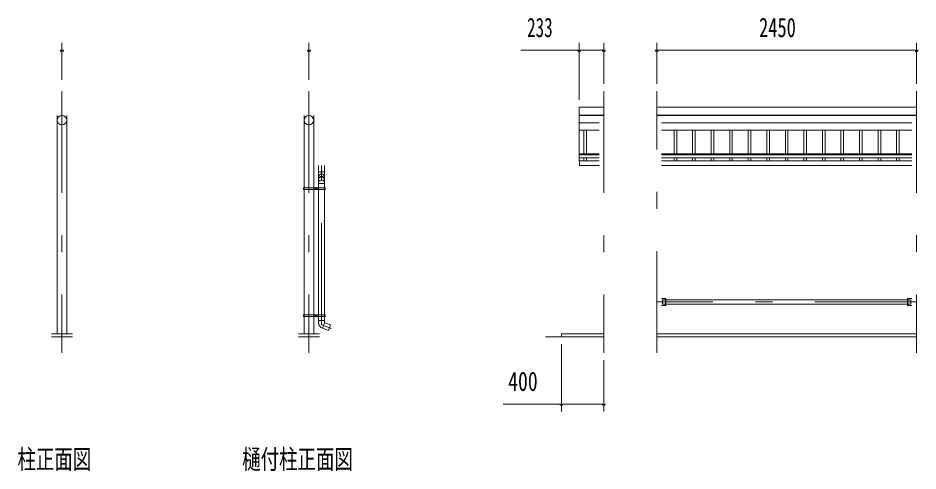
# Model space of a CAD drawing. Units: millimetres, scale not verified. Extents: x -31992 to 32005, y -14700 to 14700.
# Drawn here: x -31092 to -22602, y 1862 to 6138 of the extents above; entities that cross this region are included whole.
import ezdxf
from ezdxf.enums import TextEntityAlignment as Align

# ---------------------------------------------------------------- set-up
doc = ezdxf.new("R2010")
doc.units = ezdxf.units.MM
doc.header["$LTSCALE"] = 80
doc.linetypes.add('USER3', pattern=[24, 12, -5, 2, -5])
for name, color, linetype, lineweight in [('0-2_1-07BOLD', 7, 'Continuous', 18), ('0-3_1-27CENTER', 3, 'USER3', 18), ('0-4_1-47THIN', 4, 'Continuous', 18), ('0-5_1-57DIM', 3, 'Continuous', 18)]:
    doc.layers.add(name, color=color, linetype=linetype, lineweight=lineweight)
doc.styles.add('ＭＳ ゴシック', font='')
doc.styles.get('ＭＳ ゴシック').set_extended_font_data('MS Gothic')

msp = doc.modelspace()

# ---------------------------------------------------------------- linework, layer by layer
at = {"layer": '0-2_1-07BOLD'}
for p, q in [((-25066.16, 5296.54), (-22616.16, 5296.54)), ((-30721.9, 5217.32), (-30721.9, 3157.54)), ((-30632.8, 3157.54), (-30632.8, 5217.32)), ((-28392.16, 5217.32), (-28392.16, 4535.54)), ((-28303.06, 4535.54), (-28303.06, 5217.32)), ((-25799.16, 5221.4), (-25566.16, 5221.4)), ((-25566.16, 5217.32), (-25799.16, 5217.32)), ((-22616.16, 5221.4), (-25066.16, 5221.4)), ((-25066.16, 5217.32), (-22616.16, 5217.32)), ((-25799.16, 5147.84), (-25610.71, 5147.84)), ((-22660.71, 5147.84), (-25021.61, 5147.84)), ((-25610.71, 5078.35), (-25799.16, 5078.35)), ((-25021.61, 5078.35), (-22660.71, 5078.35)), ((-25799.16, 4856.73), (-25610.71, 4856.73)), ((-25610.71, 4846.3), (-25799.16, 4846.3)), ((-22660.71, 4856.73), (-25021.61, 4856.73)), ((-25021.61, 4846.3), (-22660.71, 4846.3)), ((-25799.16, 4816.69), (-25610.71, 4816.69)), ((-25610.71, 4790.36), (-25794.16, 4790.36)), ((-22660.71, 4816.69), (-25021.61, 4816.69)), ((-25021.61, 4790.36), (-22660.71, 4790.36)), ((-28257.1, 4685.74), (-28257.1, 4745.36)), ((-28202.1, 4745.36), (-28202.1, 4685.74)), ((-22660.71, 4745.36), (-25021.61, 4745.36)), ((-28393.75, 4527.54), (-28399.85, 4527.54)), ((-28393.75, 4535.54), (-28393.75, 4519.54)), ((-28392.16, 3386.14), (-28392.16, 4517.54)), ((-28392.15, 4519.54), (-28392.15, 3335.54)), ((-28303.06, 3386.14), (-28303.06, 4517.54)), ((-28303.05, 4519.54), (-28303.05, 3335.54)), ((-28301.45, 4535.54), (-28301.45, 4519.54)), ((-28258.7, 4535.54), (-28258.7, 4519.54)), ((-28202.1, 4576.09), (-28257.1, 4576.09)), ((-28257.1, 4519.54), (-28257.1, 3335.54)), ((-28202.1, 3335.54), (-28202.1, 4519.54)), ((-28200.5, 4519.54), (-28200.5, 4535.54)), ((-28200.5, 4527.54), (-28194.4, 4527.54)), ((-24984.81, 3490.54), (-24984.81, 3424.54)), ((-22660.71, 3490.54), (-22700.72, 3490.54)), ((-22700.71, 3490.54), (-22700.71, 3424.54)), ((-22697.52, 3424.54), (-22697.52, 3490.54)), ((-22697.51, 3490.54), (-22697.51, 3424.54)), ((-22700.71, 3478.89), (-24981.61, 3478.89)), ((-24981.61, 3436.19), (-22700.71, 3436.19)), ((-22697.52, 3436.19), (-22668.66, 3436.19)), ((-22668.67, 3436.19), (-22668.67, 3478.89)), ((-28393.75, 3327.54), (-28399.85, 3327.54)), ((-28393.75, 3319.54), (-28393.75, 3335.54)), ((-28392.16, 3335.54), (-28392.16, 3370.14)), ((-28392.16, 3319.54), (-28392.16, 3157.54)), ((-28392.15, 3157.54), (-28392.15, 3319.54)), ((-28303.06, 3335.54), (-28303.06, 3370.14)), ((-28303.06, 3157.54), (-28303.06, 3319.54)), ((-28303.05, 3319.54), (-28303.05, 3157.54)), ((-28301.45, 3335.54), (-28301.45, 3319.54)), ((-28258.7, 3335.54), (-28258.7, 3319.54)), ((-28257.1, 3319.54), (-28257.1, 3282.63)), ((-28202.1, 3282.63), (-28202.1, 3319.54)), ((-28200.5, 3319.54), (-28200.5, 3335.54)), ((-28194.4, 3327.54), (-28200.5, 3327.54)), ((-28258.6, 3282.63), (-28200.6, 3282.63)), ((-28258.6, 3282.63), (-28256.84, 3256.84)), ((-28220.91, 3208.95), (-28202.1, 3260.63)), ((-30577.35, 3157.54), (-30777.34, 3157.54)), ((-28247.61, 3157.54), (-28447.61, 3157.54)), ((-22616.16, 3157.54), (-25066.16, 3157.54)), ((-30777.34, 3127.54), (-30577.35, 3127.54)), ((-28447.61, 3127.54), (-28247.61, 3127.54)), ((-26116.16, 3127.54), (-25566.16, 3127.54)), ((-25066.16, 3127.54), (-22616.16, 3127.54))]:
    msp.add_line(p, q, dxfattribs=at)
for points in [[(-25566.16, 5296.54), (-25799.16, 5296.54), (-25799.16, 4787.78), (-25794.16, 4787.78)], [(-25794.16, 4790.36), (-25794.16, 4745.36), (-25610.71, 4745.36)], [(-28202.1, 4617.98), (-28202.1, 4636.07), (-28200.1, 4685.74), (-28259.1, 4685.74), (-28257.1, 4636.07), (-28257.1, 4617.97)], [(-28259.09, 4609), (-28257.1, 4583.03), (-28257.1, 4535.54)], [(-28202.1, 4535.54), (-28202.1, 4583.03), (-28200.1, 4608.87)], [(-25021.61, 3424.54), (-24981.61, 3424.54), (-24981.61, 3490.54), (-25021.61, 3490.54)], [(-22700.72, 3490.54), (-22700.72, 3424.54), (-22660.71, 3424.54)], [(-24984.81, 3478.89), (-25013.66, 3478.89), (-25013.66, 3436.19), (-24984.81, 3436.19)], [(-22668.66, 3436.19), (-22668.66, 3478.89), (-22697.52, 3478.89)], [(-28200.6, 3282.63), (-28202.1, 3260.63), (-28145.72, 3240.11), (-28164.53, 3188.43), (-28220.63, 3208.85)], [(-25566.16, 3157.54), (-25966.16, 3157.54), (-25966.16, 3127.54)]]:
    msp.add_lwpolyline(points, dxfattribs=at)
for points in [[(-28194.4, 4519.54), (-28399.85, 4519.54), (-28399.85, 4535.54), (-28194.4, 4535.54)], [(-28275.07, 4530.42), (-28280.07, 4533.31), (-28285.08, 4530.42), (-28285.08, 4524.65), (-28280.07, 4521.77), (-28275.07, 4524.65)], [(-28194.4, 3335.54), (-28194.4, 3319.54), (-28399.85, 3319.54), (-28399.85, 3335.54)], [(-28275.07, 3330.43), (-28275.07, 3324.65), (-28280.07, 3321.77), (-28285.08, 3324.65), (-28285.08, 3330.43), (-28280.07, 3333.31)]]:
    msp.add_lwpolyline(points, close=True, dxfattribs=at)
for centre, radius in [((-30677.35, 5172.78), 44.55), ((-28347.61, 5172.78), 44.55), ((-28280.07, 4527.54), 6.25), ((-28280.07, 4527.54), 4.9), ((-28280.07, 3327.54), 6.25), ((-28280.07, 3327.54), 4.9)]:
    msp.add_circle(centre, radius, dxfattribs=at)
for centre, radius, start, end in [((-30677.35, 5172.09), 44.55, 180, 0), ((-28347.61, 5172.09), 44.55, 180, 0), ((-28229.6, 4607.16), 29.55, 3.56303, 176.43697), ((-28229.6, 4636.37), 27.55, 3.55867, 176.44133), ((-28229.6, 4615.67), 27.55, 3.55867, 176.44133), ((-28229.6, 4582.05), 27.55, 3.55867, 176.44133), ((-28201.97, 3260.59), 55, 183.90576, 250.16731)]:
    msp.add_arc(centre, radius, start, end, dxfattribs=at)
at = {"layer": '0-3_1-27CENTER'}
for p, q in [((-30677.35, 5447.54), (-30677.35, 2977.54)), ((-28347.61, 5447.54), (-28347.61, 2977.54)), ((-25566.16, 5447.54), (-25566.16, 2977.54)), ((-25066.16, 2977.54), (-25066.16, 5447.54)), ((-22616.16, 5447.54), (-22616.16, 2977.54)), ((-28229.6, 3241.38), (-28229.6, 4745.36)), ((-28267.57, 4527.54), (-28292.57, 4527.54)), ((-28280.07, 4540.04), (-28280.07, 4515.04)), ((-22616.16, 3457.54), (-25066.16, 3457.54)), ((-28292.57, 3327.54), (-28267.57, 3327.54)), ((-28280.07, 3315.04), (-28280.07, 3340.04)), ((-28136.34, 3207.43), (-28229.61, 3241.38))]:
    msp.add_line(p, q, dxfattribs=at)
at = {"layer": '0-4_1-47THIN'}
for p, q in [((-25753.66, 5078.35), (-25753.66, 4856.72)), ((-25728.66, 4856.72), (-25728.66, 5078.35)), ((-24903.65, 4856.72), (-24903.65, 5078.35)), ((-24878.66, 5078.35), (-24878.66, 4856.72)), ((-24728.66, 5078.35), (-24728.66, 4856.72)), ((-24703.66, 4856.72), (-24703.66, 5078.35)), ((-24553.66, 4856.72), (-24553.66, 5078.35)), ((-24528.66, 5078.35), (-24528.66, 4856.72)), ((-24378.66, 5078.35), (-24378.66, 4856.72)), ((-24353.65, 4856.72), (-24353.65, 5078.35)), ((-24203.65, 4856.72), (-24203.65, 5078.35)), ((-24178.65, 5078.35), (-24178.65, 4856.72)), ((-24028.66, 5078.35), (-24028.66, 4856.72)), ((-24003.65, 4856.72), (-24003.65, 5078.35)), ((-23853.66, 4856.72), (-23853.66, 5078.35)), ((-23828.66, 5078.35), (-23828.66, 4856.72)), ((-23678.65, 5078.35), (-23678.65, 4856.72)), ((-23653.65, 4856.72), (-23653.65, 5078.35)), ((-23503.65, 4856.72), (-23503.65, 5078.35)), ((-23478.65, 5078.35), (-23478.65, 4856.72)), ((-23328.66, 5078.35), (-23328.66, 4856.72)), ((-23303.65, 4856.72), (-23303.65, 5078.35)), ((-23153.66, 4856.72), (-23153.66, 5078.35)), ((-23128.66, 5078.35), (-23128.66, 4856.72)), ((-22978.65, 5078.35), (-22978.65, 4856.72)), ((-22953.65, 4856.72), (-22953.65, 5078.35)), ((-22803.66, 4856.72), (-22803.66, 5078.35)), ((-22778.66, 5078.35), (-22778.66, 4856.72)), ((-25753.66, 4816.69), (-25753.66, 4790.36)), ((-25728.66, 4790.36), (-25728.66, 4816.69)), ((-24903.65, 4790.36), (-24903.65, 4816.69)), ((-24878.66, 4816.69), (-24878.66, 4790.36)), ((-24728.66, 4816.69), (-24728.66, 4790.36)), ((-24703.66, 4790.36), (-24703.66, 4816.69)), ((-24553.66, 4790.36), (-24553.66, 4816.69)), ((-24528.66, 4816.69), (-24528.66, 4790.36)), ((-24378.66, 4816.69), (-24378.66, 4790.36)), ((-24353.65, 4790.36), (-24353.65, 4816.69)), ((-24203.65, 4790.36), (-24203.65, 4816.69)), ((-24178.65, 4816.69), (-24178.65, 4790.36)), ((-24028.66, 4816.69), (-24028.66, 4790.36)), ((-24003.65, 4790.36), (-24003.65, 4816.69)), ((-23853.66, 4790.36), (-23853.66, 4816.69)), ((-23828.66, 4816.69), (-23828.66, 4790.36)), ((-23678.65, 4816.69), (-23678.65, 4790.36)), ((-23653.65, 4790.36), (-23653.65, 4816.69)), ((-23503.65, 4790.36), (-23503.65, 4816.69)), ((-23478.65, 4816.69), (-23478.65, 4790.36)), ((-23328.66, 4816.69), (-23328.66, 4790.36)), ((-23303.65, 4790.36), (-23303.65, 4816.69)), ((-23153.66, 4790.36), (-23153.66, 4816.69)), ((-23128.66, 4816.69), (-23128.66, 4790.36)), ((-22978.65, 4816.69), (-22978.65, 4790.36)), ((-22953.65, 4790.36), (-22953.65, 4816.69)), ((-22803.66, 4790.36), (-22803.66, 4816.69)), ((-22778.66, 4816.69), (-22778.66, 4790.36))]:
    msp.add_line(p, q, dxfattribs=at)
at = {"layer": '0-5_1-57DIM'}
for p, q in [((-30677.35, 5902.53), (-30677.35, 5552.54)), ((-28347.61, 5552.54), (-28347.61, 5902.53)), ((-25799.16, 5366.54), (-25799.16, 5902.54)), ((-25566.16, 5902.54), (-25566.16, 5517.54)), ((-25066.16, 5517.54), (-25066.16, 5902.54)), ((-22616.16, 5902.54), (-22616.16, 5517.54)), ((-30663.35, 5832.54), (-30691.35, 5832.54)), ((-28333.61, 5832.54), (-28361.61, 5832.54)), ((-25799.16, 5832.54), (-26348.66, 5832.54)), ((-25785.16, 5832.54), (-25813.16, 5832.54)), ((-25799.16, 5832.54), (-25566.16, 5832.54)), ((-25552.16, 5832.54), (-25580.16, 5832.54)), ((-25052.16, 5832.54), (-25080.16, 5832.54)), ((-25066.16, 5832.54), (-22616.16, 5832.54)), ((-22602.16, 5832.54), (-22630.16, 5832.54)), ((-25966.16, 2422.54), (-25966.16, 3057.54)), ((-25566.16, 2907.54), (-25566.16, 2422.54)), ((-25966.16, 2492.54), (-26515.66, 2492.54)), ((-25952.16, 2492.54), (-25980.16, 2492.54)), ((-25966.16, 2492.54), (-25566.16, 2492.54)), ((-25552.16, 2492.54), (-25580.16, 2492.54))]:
    msp.add_line(p, q, dxfattribs=at)
for centre in [(-30677.35, 5832.54), (-28347.61, 5832.54), (-25799.16, 5832.54), (-25566.16, 5832.54), (-25066.16, 5832.54), (-22616.16, 5832.54), (-25966.16, 2492.54), (-25566.16, 2492.54)]:
    msp.add_arc(centre, 14, 180, 0, dxfattribs=at)

# ---------------------------------------------------------------- texts
at = {"layer": '0-5_1-57DIM', "color": 7, "style": 'ＭＳ ゴシック'}
for s, width, p in [('233', 0.65, (-26290.1, 5902.54)), ('2450', 0.7, (-24101.57, 5902.54)), ('400', 0.75, (-26468.58, 2562.54)), ('柱正面図', 0.7, (-31097.35, 1827.4)), ('樋付柱正面図', 0.7, (-28977.61, 1827.4))]:
    msp.add_text(s, height=182.3, dxfattribs=dict(at, width=width)).set_placement(p, align=Align.BOTTOM_LEFT)

doc.saveas('drawing.dxf')
